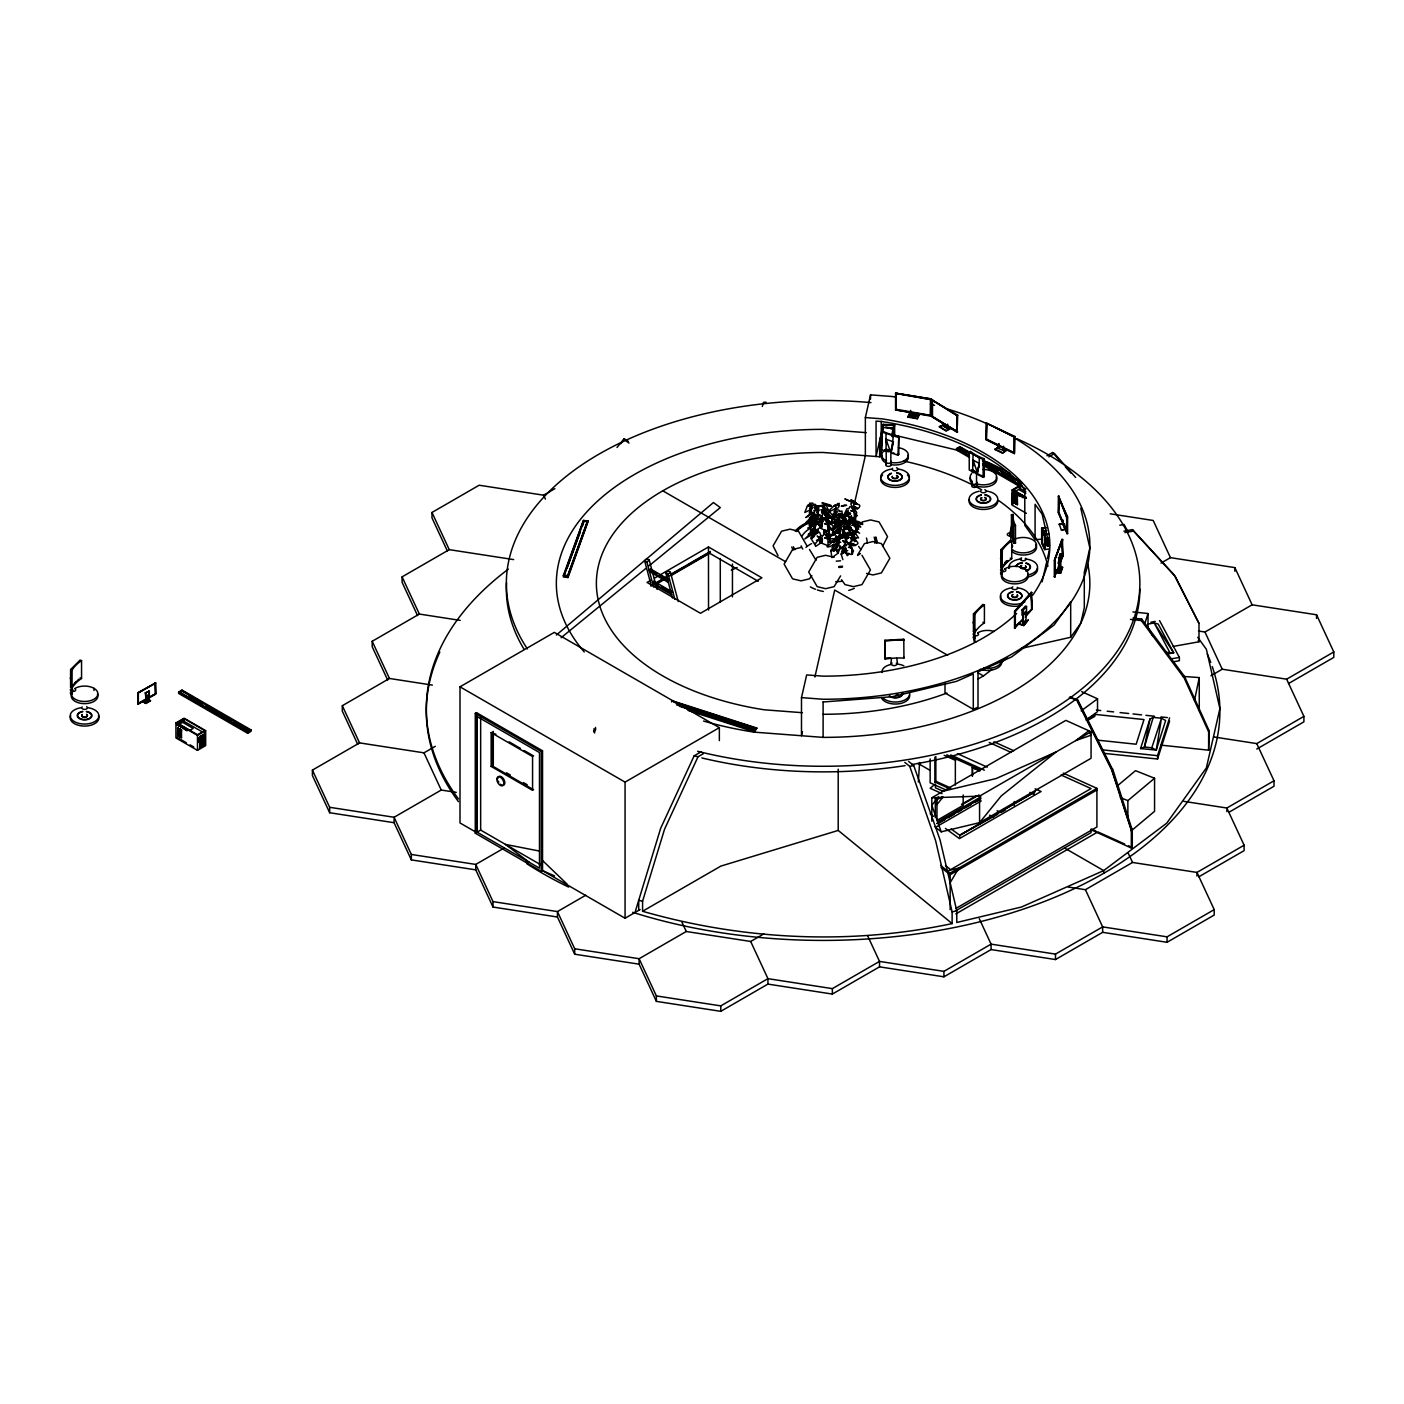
<?xml version="1.0" encoding="UTF-8"?>
<svg xmlns="http://www.w3.org/2000/svg" width="1404" height="1404" viewBox="0 0 1404 1404"><rect width="100%" height="100%" fill="white"/><g stroke="black" fill="none" stroke-linecap="round" stroke-linejoin="round"><path stroke-width="1.5" d="M840.645 547.104L840.645 548.332L842.102 546.858M852.246 523.13L849.402 520.919L849.227 523.604M918.339 781.993L919.602 762.512M1012.091 517.602L1011.88 534.696A4.317 3.387 71 0 1 1012.6 537.925L1009.581 535.977A2.668 1.544 0 0 1 1007.3 534.45A2.668 1.544 0 0 1 1009.634 532.923L1010.424 533.151M973.042 454.141L972.674 469.989C979.114 477.939 979.343 461.179 979.29 457.476M846.752 524.113L844.962 527.992L843.927 525.745L844.717 528.22L843.506 529.29M891.066 451.667A4.317 1.088 -15.1 0 0 891.364 451.316L893.4 435.819M842.891 559.599L841.207 554.334L844.015 552.685L841.031 553.913L842.382 551.719L844.875 551.596L841.645 551.21L843.383 549.824L846.296 548.788L845.664 552.667L851.263 554.545M845.524 522.586L847.156 525.394L850.192 526.851M847.542 533.731L849.876 531.344L848.244 528.957L849.806 531.168M814.109 515.443L813.372 519.041L815.531 515.18L813.864 512.267M811.266 529.834L809.862 535.187L813.179 533.801L813.583 531.081L813.372 533.66L814.671 532.449L815.531 529.782L814.338 525.991L815.075 527.535L816.917 522.499L813.495 522.779L811.863 524.569L814.092 524.289L807.827 528.22L813.162 525.587L810.687 527.851L810.424 532.871L808.248 534.415L810.389 533.643L804.825 538.943L812.003 534.433L813.793 532.256L812.249 531.361M1012.407 537.17L1013.179 514.513L1011.459 514.636L1011.459 532.485L1013.758 543.348L1015.478 543.225L1015.478 525.359A52.159 30.116 0 0 1 1013.179 514.513M845.892 539.891L845.822 538.206M836.696 517.181L835.591 515.865L833.871 516.935L835.661 517.409L832.888 518.287L832.098 519.304L834.397 518.515L831.975 519.691L830.097 524.605L834.731 521.533L835.24 519.234L835.011 521.305L836.819 519.603L837.977 517.076L836.802 517.251M1010.617 541.768L1012.091 523.534L1013.126 528.413L1011.845 536.714L1009.985 532.923L1012.091 523.534M1009.581 535.977L1009.985 532.923M844.243 533.397L844.05 534.748L844.681 533.344M817.567 539.803L816.531 540.329M823.042 512.144L824.797 512.039M839.048 541.979L839.399 539.715M813.829 505.773L812.776 503.141L809.511 503.229L811.407 504.633L808.318 504.72L807.388 505.826L809.95 505.668L807.23 506.335L804.79 512.425L810.073 510.021L811.021 507.669M850.245 513.846L845.699 513.373L848.192 510.336L846.84 514.864L847.753 516.005L848.753 512.267L848.262 516.145L854.474 518.48L854.071 511.196L850.771 510.74L853.965 510.775L852.965 508.037L849.929 506.528L848.823 508.652L847.033 508.652L843.962 514.794L849.332 514.478L841.47 516.953L839.311 516.216L846.068 514.39M845.77 542.032L846.331 539.224L844.839 536.89L841.733 537.89L839.873 537.065C841.031 536.433 839.223 542.979 835.099 539.417L836.363 538.434M852.14 508.02L851.895 506.37L855.457 509.108L853.421 506.388L856.668 508.897L857.633 508.774L854.931 506.774L857.791 508.511L859.143 507.634C862.618 502.035 851.07 505.861 854.387 503.053L852.228 502.65L850.754 503.913L855.036 512.004M841.47 514.759L843.26 516.286L843.295 518.55L841.014 518.199L843.26 518.918L841.698 524.763L837.837 522.253L839.171 519.217L837.486 522.095L837.328 520.2M852.035 517.497L851.315 520.691L851.824 521.972L852.281 519.041L853.421 524.254M1149.981 718.971L1144.436 747.051L1140.574 748.56L1149.981 718.971L1153.21 717.391L1161.494 718.216L1165.636 720.515L1156.247 750.105L1140.574 748.56M894.646 435.767L894.646 425.061L883.116 424.306L879.659 441.786L879.659 456.774L881.203 448.999M893.716 435.977L893.716 425.465L883.59 424.798L880.29 441.505L880.29 455.931L881.115 451.755M880.29 444.226L883.59 424.798M880.834 443.208L880.887 456.054M891.224 428.343L885.731 427.272M891.207 429.273L891.224 427.641M891.663 435.907L893.716 425.465M892.891 432.362L893.716 428.185L883.59 427.518M892.347 436.732L894.646 425.061M972.709 471.832L969.234 469.971L969.234 452.106L970.41 451.368A52.159 30.116 0 0 0 984.309 458.81L984.309 476.658L983.133 477.395L976.184 473.692A4.317 1.228 -4.7 0 0 977.447 472.727L979.29 463.425L973.042 460.073L973.656 465.549M1194.488 700.368L1199.262 677.57L1182.554 676.395M851.702 553.86L851.754 547.858L848.42 547.314L851.666 547.42L850.736 544.664L847.718 543.085L846.437 545.226M891.364 451.316L893.4 441.751L886.012 439.312L886.012 433.38M826.429 535.012L826.71 533.696M979.29 463.425L977.447 472.727M802.439 731.607L801.491 735.731L801.491 697.612L806.668 674.92L823.113 676.166A226.728 130.905 0 0 0 1016.601 613.495M852.702 511.144L865.355 455.686L865.355 417.567L870.533 394.857L892.137 396.507A266.742 154.001 0 0 1 896.454 397.192M814.882 676.991L834.713 590.066L947.665 655.282M1042.119 581.853L1046.454 562.811M1047.419 558.564L1049.367 550.105M1161.02 745.138L1208.633 750.175L1208.633 731.905L1184.169 677.974L1141.294 620.55L1141.645 619.006L1133.01 618.093M810.406 509.88L812.056 508.441L810.371 511.354L813.618 514.145L815.899 508.459L813.916 507.581L815.987 508.108L815.882 504.984L814.846 504.194L810.512 506.756L809.582 508.827L812.354 507.125L810.389 508.757L810.073 511.161L810.863 508.459M843.681 528.536L843.418 529.712L846.384 528.431L843.593 530.115L845.331 535.363L846.033 534.538M837.188 519.884L831.308 523.815L832.905 517.549L834.169 517.971L830.273 512.53L828.518 512.162L830.01 512.197L828.167 510.161L826.166 509.547M840.136 530.887L839.873 525.342C844.225 523.06 839.645 527.588 837.521 525.693M762.319 406.405L763.443 402.386L766.093 402.193M890.856 465.444L890.856 450.737L893.4 441.751M594.647 732.906L594.032 728.606M852.316 554.299L853 551.93L851.807 549.473M1153.21 717.391L1144.436 747.051L1151.789 747.77L1156.247 750.105L1161.494 718.216L1151.789 747.77M635.257 911.652L660.67 828.29L694.138 755.843L701.351 751.666M904.79 762.372L909.774 766.444L935.643 840.733L952.123 911.88L952.123 923.586C850.262 945.348 742.628 940.031 642.576 911.266L642.576 901.228L664.548 829.22L698.016 756.756L703.281 753.72M1144.734 623.867L1148.016 613.53L1132.94 611.933M1103.755 753.316L1157.563 759.02L1157.563 755.685L1169.585 717.83M1157.563 759.02L1169.585 721.147M1208.633 750.175L1209.125 730.712L1184.52 676.447L1141.645 619.006M811.442 518.936L806.054 522.481L810.477 517.778M1010.617 535.942L1013.126 528.413M844.857 536.047L846.91 536.451M849.947 531.502L849.016 534.099L845.699 536.802L848.841 535.837L846.507 537.065L845.805 539.592L848.262 537.451L846.068 539.926L848.911 544.454L852.175 539.171C850.104 537.521 861.091 542.225 857.019 544.436L855.58 545.261L852.737 543.453L855.405 545.524L854.404 545.612L851.21 543.032L853.141 545.805L849.771 543.067M827.149 534.029L827.746 537.662C833.607 545.805 827.307 531.098 829.711 534.187L829.08 531.8M837.767 525.763L838.434 523.534L838.557 525.342L841.61 521.393L840.206 520.024L836.854 521.253L838.978 521.498L834.994 523.762L837.609 522.727L833.8 526.272L833.098 529.097L834.801 528.764M563.337 575.535L583.467 520.393L588.171 520.954L568.041 577.535L563.337 576.956L563.337 575.535L568.041 576.114L588.171 520.954M564.092 574.92L583.467 520.393M564.162 575.675L584.011 520.849L587.363 521.27L587.363 522.235M567.093 568.164L580.326 531.905M582.537 525.868L584.011 520.849M567.514 575.64L564.162 575.236L564.162 576.219L567.514 576.623L587.363 521.27M567.514 576.079L587.363 521.691L584.011 521.288M823.955 530.098L823.604 532.713L825.587 530.256L823.885 533.011L826.956 537.118L829.325 531.449L827.412 530.15M1062.916 539.434L1054.386 560.231L1054.386 576.974L1062.916 556.177L1062.038 539.312L1054.474 560.354L1061.933 539.978L1061.933 543.962M1062.126 539.996L1054.685 560.371L1054.685 576.342M1061.126 553.913L1059.599 563.408L1058.318 563.25L1059.844 553.773L1061.126 553.913L1061.126 559.231M1058.318 563.25L1059.844 559.073M1060.652 568.462C1057.896 578.869 1057.861 561.986 1060.143 559.336L1060.652 568.462L1060.652 559.406M1058.949 564.092L1061.196 557.985M1054.386 576.974L1057.159 569.375M1059.142 564.11L1061.336 557.967M1054.474 576.307L1057.3 570.27M1059.546 564.162L1062.53 556.019L1062.53 540.049M1056.756 572.85L1060.529 573.306L1062.547 567.269L1058.774 566.812M1060.529 573.306L1062.547 567.269M824.727 504.264C816.935 500.789 827.325 504.299 830.589 505.089C833.239 508.125 828.711 504.668 827.57 505.159M850.613 519.059L851.386 517.304M848.578 535.854L851.122 533.309L854.562 541.628M855.247 534.415L855.826 528.922M1208.633 731.905L1209.125 730.712M836.17 527.079L832.941 530.747C834.573 535.556 838.363 524.692 839.978 526.026M848.648 534.959L847.788 532.362L850.069 534.977L852.281 534.362L854.158 537.872L851.403 532.993L851.754 536.31L850.227 533.976L849.806 528.887L851.982 529.22M846.103 521.744L846.366 520.445L845.541 521.059M837.416 525.517L841.382 523.113L843.453 523.622L842.347 522.604M848.034 529.22L850.104 531.063L851.368 529.01M837.504 533.151L839.715 533.046L838.89 536.205L836.521 538.294L835.924 535.696L836.135 538.574L829.36 542.33L830.343 536.205L834.099 534.784L830.378 535.714L831.273 534.45L835.801 533.415L832.396 532.783L837.17 531.695L837.626 533.274M841.979 523.043L841.487 522.411M843.12 532.836L839.346 538.118L838.574 536.837M811.881 518.638L811.003 520.112C815.215 519.076 814.267 513.46 813.179 519.182L810.459 520.182C807.633 519.427 815.233 513.127 811.354 514.777L812.74 513.478L813.758 514.496L813.425 513.232M840.592 575.886L834.116 586.644L825.64 588.68L817.181 586.644L808.704 571.99L817.181 557.318L825.64 555.282L834.116 557.318M857.984 554.352L864.46 543.594L872.937 541.558L881.396 543.594L889.873 558.248L881.396 572.92L872.937 574.956L866.584 573.429M882.589 546.419L887.539 536.644L879.079 521.972L870.603 519.954L862.126 521.972M822.551 535.837L824.569 533.731M895.559 393.173L931.221 398.929L930.957 416.163L895.559 409.915L895.559 393.173L931.221 398.929M895.559 409.915L931.221 415.672M896.085 393.524L930.554 399.631L930.501 415.707L930.676 399.403L896.191 393.313L896.015 409.599L895.822 392.664M907.897 417.111L909.599 413.425L907.897 417.111L917.286 418.778L918.988 415.093L915.232 414.426M914.724 416.11L910.512 415.356L916.987 415.707L910.512 414.864L916.987 415.707M917.286 418.778L918.988 415.093M844.752 534.117L844.997 538.873M822.498 521.27L823.744 519.322L826.78 521.288L827.693 524.166L824.394 523.639L827.763 524.605L827.833 531.941L821.551 528.659L822.235 524.868L821.024 528.448L820.147 527.167L821.761 522.85L818.936 525.535L819.023 522.85L820.638 520.989L822.428 521.358M950.157 882.73L958.774 868.111L947.349 870.831M837.433 520.515L839.259 517.62L836.608 519.813M836.872 524.271L837.381 523.481L836.802 524.429M817.356 533.081C819.743 530.94 812.881 531.589 817.725 531.238L815.162 530.905L818.356 530.361L816.988 529.852L812.021 530.747M810.792 513.337L809.388 513.074L810.564 511.758M835.362 527.307L833.098 530.115L834.976 527.272M848.964 553.334L847.683 555.37L846.068 553.246L847.454 555.651M848.051 536.346L846.015 539.101M833.888 535.029L838.065 529.466L840.364 529.203M833.888 550.912L836.064 548.244M832.572 534.275L839.013 530.659L838.276 531.519L837.644 530.01L833.116 534.327M844.348 519.901L848.648 521.761L845.77 520.498L849.192 522.657L849.753 524.517M835.187 533.853L837.012 530.87L834.327 533.748C839.838 532.116 838.17 528.22 840.259 532.625M835.187 549.736L836.293 548.069M844.383 532.046L848.086 533.906M833.713 551.351L834.555 550.14M852.052 500.789C846.559 496.332 862.67 507.177 854.527 502.193M886.31 463.934L886.012 439.312L890.294 451.246A2.668 1.544 0 0 1 886.784 451.386A2.668 1.544 0 0 1 886.099 449.385L886.486 449.262M73.008 689.908L71.692 691.768A13.338 7.704 0 0 0 85.732 701.438A13.338 7.704 0 0 0 96.648 690.505A13.338 7.704 0 0 0 75.132 688.329M72.008 693.506L71.692 693.945A13.338 7.704 0 0 0 84.573 703.65A13.338 7.704 0 0 0 97.455 693.945M853.983 511.863C852.263 509.582 858.265 510.143 856.387 514.584L854.545 513.653L856.37 514.952L855.124 520.902L852 517.269M811.863 575.57L809.511 578.834L801.052 580.852L792.576 578.834L784.116 564.162L792.576 549.49L801.052 547.472M1001.859 574.534A2.668 1.544 0 0 1 1001.859 571.867L1003.193 570.147M974.85 635.679L974.534 636.117A13.338 7.704 0 0 0 975.868 641.961M974.85 637.855L974.534 638.293A13.338 7.704 0 0 0 974.534 642.277M1021.603 648.35L1070.69 637.276L1080.764 623.236L1084.292 607.739L1084.292 572.358L1089.855 547.981L1080.764 508.125M838.96 505.58L839.259 503.404L837.346 503.685L838.118 505.282L835.643 504.738L834.345 505.51L836.451 505.879L833.958 505.896L828.922 510.67C832.028 512.372 839.276 504.44 834.66 509.529L838.381 507.634L839.101 505.738M837.363 525.798L836.24 526.447M840.154 545.787L840.399 548.525L836.17 550.666L836.556 545.121L838.925 544.559L836.556 544.682L839.03 543.559M617.023 447.455L623.727 439.171L628.29 441.277M620.761 443.664L624.798 438.697M943.032 797.051L936.959 804.527L935.31 800.964L931.817 805.282L941.224 831.835L979.571 822.656L1091.066 758.283L1091.066 731.765L1065.882 720.375L931.817 797.788L931.817 821.235M836.766 546.893L837.504 545.998M837.012 541.856L837.504 539.698L835.661 539.943C837.907 543.085 833.923 539.575 832.642 541.681L834.608 542.102L832.239 542.067L827.026 546.7C830.08 548.385 837.381 540.716 832.59 545.7L836.275 543.91L837.153 542.032M1022.323 620.375L1014.53 628.079L1014.53 611.337L1031.308 592.277L1032.098 609.266L1025.113 617.198M1031.256 592.979L1014.759 611.477L1014.759 627.448L1023.463 618.322M1015.338 628.308L1015.338 611.565L1032.098 592.523M1022.024 609.915L1025.376 606.107L1026.535 606.458L1026.535 611.758L1023.183 615.566L1022.024 615.233L1022.024 609.915L1023.183 610.266L1026.535 606.458M1023.025 615.268L1023.025 624.341L1023.025 615.268L1025.552 611.723M1014.53 628.079L1018.725 623.323M1025.71 615.373L1028.5 612.197M1026.184 615.233L1031.624 609.038L1031.08 592.927M1025.552 620.305L1022.551 623.709L1026.026 620.919L1026.026 611.863M1024.025 623.201L1026.026 620.919M1023.727 625.57L1028.167 620.024L1023.727 625.57L1018.567 624.06M810.582 511.582L809.353 512.986L810.863 510.319M844.12 542.593L845.594 541.014M845.471 517.023L843.664 520.866L846.191 518.69L845.559 519.849M692.804 711.091L754.299 730.922L755.966 728.22L673.99 701.772M754.299 730.378L755.966 728.658L673.99 702.211M754.299 730.922L756.896 728.062L671.674 700.561L671.674 701.982M688.048 710.442L754.562 731.905L756.896 728.062M811.828 521.937C816.654 514.566 811.196 529.466 809.301 524.359L811.986 522.112M885.626 451.105L881.519 449.754L882.379 431.028A52.159 30.116 0 0 0 898.806 436.451L898.806 454.317L897.946 455.194L891.786 453.159M881.519 449.754L882.379 431.028M897.946 455.194L898.806 436.451M70.586 669.55L80.063 660.091L81.555 660.582L81.555 678.448A52.159 30.116 0 0 0 72.095 687.925L70.586 687.416L70.586 669.55L72.095 670.059A52.159 30.116 0 0 1 81.555 660.582M71.779 686.24L78.87 679.132M1000.771 549.789L1010.248 540.329L1011.74 540.821L1011.74 558.687A52.159 30.116 0 0 0 1002.28 568.146L1000.771 567.655L1000.771 549.789L1002.28 550.298A52.159 30.116 0 0 1 1011.74 540.821M1000.771 567.655L1007.879 560.547M973.428 613.899L982.905 604.44L984.415 604.931L984.415 622.797A52.159 30.116 0 0 0 974.938 632.256L973.428 631.765L973.428 613.899L974.938 614.408A52.159 30.116 0 0 1 984.415 604.931M973.428 631.765L975.798 629.396M834.731 527.746L833.186 529.097L838.258 525.587M837.468 532.748L840.645 530.73M812.46 513.39L805.808 517.549L812.214 512.162M835.696 538.627L834.362 538.452M847.858 525.447L848.823 526.588M826.903 523.253L830.168 528.378L828.465 524.798L830.466 528.343L834.467 528.325L824.885 515.11M651.298 585.766L644.576 560.687L646.84 558.669L649.21 560.02L657.054 589.294M653.65 587.135L646.928 562.039L649.21 560.02M650.596 568.971L649.139 570.27L667.988 581.168L669.445 579.87L650.596 568.971L650.912 570.217M672.744 592.172L653.878 581.274L652.421 582.572L671.287 593.453M672.516 598.016L665.794 572.937L668.076 570.919L670.428 572.27L678.272 601.544M674.868 599.385L668.146 574.289L670.428 572.27M839.82 524.903L842.523 524.464L839.627 524.78M556.353 635.012L713.425 502.544L720.287 507.599L649.21 565.707M839.136 525.201C843.12 521.884 836.029 523.253 842.593 521.516L844.366 521.972M934.871 784.309L930.15 788.276L942.049 793.646M1117.163 786.047L1135.503 770.673L1154.562 778.255L1154.562 811.319L1131.203 830.87M1127.868 817.128L1127.868 800.613L1154.562 778.255M816.619 518.532L814.566 520.287L811.301 518.918M561.109 637.732L645.822 568.462M847.595 521.498L849.911 519.094L848.472 516.725L850.14 518.813L851.386 515.566M846.507 545.191L844.681 545.138L843.12 547.191L843.049 549.859L845.805 546.858L844.26 551.333L845.138 552.509L845.383 549.666L846.472 550.877M812.214 523.727L816.444 521.586M852.842 520.305L852.842 521.761M594.225 732.555L594.506 729.922M886.521 460.723L886.099 461.038A2.668 1.544 0 0 0 887.082 463.144A2.668 1.544 0 0 0 890.715 462.583L890.978 462.197A2.668 1.544 0 0 0 890.715 461.038M886.521 463.776L886.099 464.092A2.668 1.544 0 0 0 887.082 466.198A2.668 1.544 0 0 0 890.715 465.619L890.978 465.25A2.668 1.544 0 0 0 890.715 464.092M826.324 521.726L826.061 519.199L829.869 521.797C830.133 526.482 823.095 509.722 828.114 520.27L825.675 516.268M1004.808 568.936L1005.317 568.55A13.338 7.704 0 0 1 1026.833 570.744A13.338 7.704 0 0 1 1015.917 581.677A13.338 7.704 0 0 1 1001.859 572.007M978.149 678.887A226.728 130.905 0 0 0 983.432 675.938L992.014 669.48M1000.596 663.021L1007.458 657.862M1069.286 697.437L1078.395 700.596L1070.146 696.858M949.771 788.75L934.871 782.01L935.854 781.291L935.854 756.545M972.217 776.114L972.217 767.602L978.36 769.901M1081.185 710.863L1097.524 698.806L1081.677 691.645M1086.099 720.094L1097.524 711.67L1097.524 698.806M1035.222 791.698L959.774 835.257L959.774 836.889M827.869 526.746L829.395 527.553L829.413 531.081L827.412 529.852M835.731 525.342L837.03 523.411L834.976 524.692L835.608 522.306L840.329 521.042L841.54 521.446L838.504 522.235L840.856 522.376M837.293 536.749L840.329 535.644L841.54 536.065L838.504 536.837L841.365 537.381L839.171 533.029C843.593 527.816 836.907 532.73 840.329 532.66M986.152 423.06L1014.952 436.486L1014.372 453.632L986.152 439.803L986.152 423.06L1014.372 436.89M986.152 439.803L986.907 423.359L1014.127 437.013L1014.39 452.79L986.907 439.329M1002.491 448.332L1006.229 450.649L1002.491 453.194L994.997 449.526L998.735 446.49M994.997 449.526L998.735 446.981M1014.004 437.1L1014.952 436.486M1003.983 450.754L998.595 448.508L998.928 443.506M1002.491 453.194L1006.229 450.157M812.372 532.467L813.741 531.976L812.319 532.73M839.873 538.223L842.874 538.171L840.487 536.837L842.154 536.03L843.804 536.556M983.133 477.395L983.133 459.547L984.309 458.81M824.885 530.572L826.324 532.678M839.838 514.039L840.592 513.39L833.853 515.865M447.437 551.175L431.993 517.9L431.993 512.46L479.15 485.222L543.559 495.191L554.878 488.662M137.855 692.734L155.721 682.906L155.721 694.067L138.276 704.141L138.347 693.032M155.353 683.221L138.066 692.874L138.171 703.562M155.721 682.906L138.276 692.979L138.276 704.141M145.226 692.927L149.333 691.277L149.333 694.804L145.84 696.823L145.226 692.927L149.333 691.277M145.595 696.472L148.719 694.664M137.855 703.895L155.3 693.822L155.3 682.66M155.353 693.857L138.066 703.509M147.753 698.946L150.474 700.859L145.84 703.527L143.12 701.947L146.209 699.841M143.12 701.947L146.209 700.175M148.964 694.804L148.964 700.859L145.84 702.649L145.84 693.278M143.12 701.631L145.84 703.193L150.474 700.526M178.641 692.014L182.029 690.066L251.07 729.922L251.07 731.326L247.666 733.292L178.641 693.436L178.641 692.014L247.666 731.87L251.07 729.922M179.607 692.997L182.029 690.628L250.087 730.905M179.607 692.453L182.029 691.049L250.087 730.361M417.532 615.584L402.088 582.309L402.088 576.868L449.245 549.648L513.671 559.599M175.921 722.955L184.117 718.216L205.668 730.659L205.668 745.629L197.473 750.368L175.921 737.925L175.921 722.955L197.473 735.38L205.668 730.659M204.721 730.571L184.117 718.672L176.922 722.832L197.508 734.731L204.721 730.571L204.721 744.997M176.5 723.955L179.887 721.989M176.781 724.113L183.292 720.041M176.922 725.552L184.117 721.393L202.843 732.204M178.466 725.236L179.554 724.622L187.996 729.483L186.907 730.764L178.466 725.236L186.907 730.115L187.996 729.483M178.466 725.903L179.554 724.622M177.624 728.062L181.59 730.115L181.397 737.644L177.624 735.468L177.624 728.062L181.59 730.115M177.817 728.167L177.992 735.678M178.571 728.606L179.133 736.117L178.94 728.606M178.747 728.711L179.326 736.222M179.694 729.255L179.694 736.661M180.256 729.571L180.256 736.977M180.449 729.694L180.449 737.1M180.835 729.904L180.835 737.311M181.011 730.01L181.397 737.644M177.624 735.468L177.817 727.939M178.185 735.784L178.378 728.272M179.326 736.433L179.501 728.922M189.961 730.308L193.208 728.43L182.608 722.323M179.887 736.767L180.081 729.255M199.894 747.454L199.754 736.696L203.668 734.432L203.808 745.191L199.754 747.367L203.808 745.033M197.683 737.556C199.491 737.1 199.491 743.453 197.683 742.225M203.808 734.52L199.754 736.696M199.894 739.118L203.808 736.872M199.894 739.943L203.808 737.679M387.644 680.01L372.2 646.735L372.2 641.277L419.357 614.057L460.143 620.375M199.894 741.575L203.808 739.311M199.894 742.4L203.808 740.136M199.894 744.84L203.808 742.576M199.894 745.664L203.808 743.4M199.315 748.121L202.913 746.033M179.607 692.014L247.666 731.308L250.087 729.922M357.757 744.418L342.313 711.144L342.313 705.703L389.452 678.465L432.397 685.117M1068.216 887.03L1085.397 889.697L1132.537 862.46L1196.963 872.428L1214.214 909.616L1214.214 915.057L1167.057 942.295L1102.649 932.326L1055.492 959.546L991.084 949.578L943.927 976.815L879.518 966.847L832.361 994.067L767.935 984.099L720.778 1011.336L656.37 1001.368L639.118 964.179L574.692 954.211L557.441 917.023L493.015 907.054L475.763 869.866L411.337 859.897L394.085 822.709L329.677 812.74L312.408 775.552L312.408 770.112L359.564 742.891L423.973 752.842L435.293 746.314M554.562 875.92L542.541 870.603L541.295 871.305L475.272 833.204L475.272 713.407L476.518 712.688L476.518 832.484L460.003 822.955L460.003 686.819L554.317 632.379L719.357 727.658L719.357 740.628M650.754 580.291L647.033 582.432L700.456 613.285L761.898 577.816L708.476 546.963L654.475 578.132M650.684 585.924L667.514 576.219M671.217 574.078L710.406 551.456M656.458 583.011L664.022 578.641M671.586 574.289L684.819 566.637M688.609 564.461L709.406 552.456M656.458 583.45L664.022 579.08M669.69 575.816L709.406 552.895M656.282 584.117L667.479 577.641M671.217 575.5L710.406 552.878M969.532 457.546L956.475 450L956.475 448.578L959.88 446.63L980.396 458.476M966.9 455.019L957.458 448.578L959.88 447.192L969.322 452.65M491.154 732.625L532.572 756.545L532.572 790.347L491.154 766.426L491.154 732.625L495.928 734.222M456.265 792.365L441.242 790.048L394.085 817.268L329.677 807.3L312.408 770.112M491.154 766.426L493.295 765.18L493.295 731.396M1046.91 455.791L1052.596 452.509L1054.474 453.597L1075.639 477.448M1048.788 456.879L1054.474 453.597M475.272 713.407L541.295 751.526L542.541 750.807L542.541 870.603L625.061 918.234L640.136 909.529M1026.394 513.32L1012.038 505.036L1012.038 490.049L1020.234 485.31M1019.392 487.153C1005.299 487.135 1015.267 523.903 1013.021 489.943L1020.234 485.784L1025.85 489.031M1014.829 491.628L1020.234 488.504L1025.85 491.751M1014.583 492.348C1014.443 491.242 1019.901 497.367 1023.621 496.876M1014.109 495.384L1014.109 502.79M1014.302 495.489L1014.864 503.001M1014.688 495.7L1014.688 503.106M1015.057 495.928L1015.443 503.334M1015.25 496.033L1016.198 503.773L1015.812 496.367M1015.619 496.244L1016.005 503.65M1016.198 496.577L1016.566 503.983M1016.373 496.683L1016.373 504.089M1016.759 496.911L1016.952 504.422M1016.952 497.016L1017.321 504.422M1017.321 497.227L1017.514 504.738L1013.741 502.562L1013.934 495.05C1023.92 503.176 1008.949 486.381 1013.741 502.562M1023.025 497.876C1026.464 496.454 1016.145 496.841 1014.583 492.997M1017.321 504.633L1013.934 502.457M475.272 833.204L476.518 832.484M477.079 832.151L539.487 868.181L539.487 752.562L477.079 716.531L477.079 832.151L480.659 830.08L539.276 863.934M504.054 848.086L475.763 864.425L411.337 854.457L394.085 817.268L394.085 822.709M460.003 686.819L625.061 782.116L719.357 727.658M585.731 895.243L557.441 911.582L493.015 901.614L475.763 864.425L475.763 869.866M1161.02 563.092L1170.445 557.651L1234.871 567.62L1252.122 604.808L1316.548 614.776L1333.8 651.965L1333.8 657.405L1288.539 683.537M642.576 911.266L720.831 866.11L838.206 830.431L952.123 923.586M763.881 933.853L750.684 941.47L686.258 931.501L639.118 958.721L574.692 948.771L557.441 911.582L557.441 917.023M1198.525 631.028L1204.965 632.028L1252.122 604.808M935.31 817.426L935.31 798.806L938.609 796.893M935.31 798.806L936.959 799.753L942.417 796.594M961.529 804.352L976.552 795.682M978.992 794.927L962.109 804.685L963.179 805.299L963.179 794.962M963.179 805.299L936.959 820.445L936.959 799.753M931.817 797.788L979.571 796.138L1091.066 731.765M937.486 821.954L980.905 796.875M937.047 823.27L980.641 798.104M937.065 823.639L980.747 798.42M938.943 823.095L944.629 819.813M948.42 817.637L954.106 814.355M957.897 812.161L961.687 809.968M965.478 807.791L971.164 804.492M974.955 802.316L980.641 799.034M935.678 827.237L981.256 800.912M1210.915 675.763L1222.235 669.217L1286.643 679.185L1333.8 651.965M951.07 828.957L959.774 835.257L1033.8 792.523L1033.993 794.243M950.157 909.669L950.157 873.077L1096.91 788.346L1096.91 827.009L955.808 908.493M639.118 964.179L639.118 958.721L656.37 995.91L720.778 1005.878L767.935 978.658L832.361 988.627L879.518 961.407L943.927 971.357L991.084 944.137L1055.492 954.106L1102.649 926.886L1167.057 936.837L1214.214 909.616M1096.91 789.996L950.157 874.727L941.013 867.409M956.335 910.441L1091.066 832.66L1091.066 829.027M955.826 913.916L1097.875 831.905L1124.639 844.015M1213.811 736.96L1256.755 743.593L1303.912 716.373L1286.643 679.185M1256.755 749.052L1303.912 721.814L1303.912 716.373M1131.326 848.016L1132.273 847.472L1132.273 829.395L1131.326 829.571L1131.326 848.016L1090.978 829.764M1256.755 743.593L1274.007 780.782L1226.85 808.02L1183.905 801.368M1228.746 812.372L1274.007 786.24L1274.007 780.782M1226.85 811.652L1226.85 808.02L1244.119 845.208L1196.963 872.428L1196.963 876.061M1198.841 876.78L1244.119 850.648L1244.119 845.208M1087.96 718.585L1094.944 714.724L1094.769 716.409L1087.802 720.27M959.774 835.257L997.84 814.215M1001.631 812.109L1005.439 810.003M816.286 533.941L815.355 534.731L812.038 533.362M837.749 532.344L839.557 531.151L836.907 532.923L837.872 530.343L841.522 528.694L839.188 529.589L840.294 527.43L843.909 526.184L844.559 528.834L843.839 531.484L842.505 529.922L843.699 531.87L840.838 537.855L839.961 537.012L837.205 538.223L835.731 540.575L840.136 539.066L836.205 542.4L836.503 543.822L839.627 541.014L836.959 544.173L842.067 549.034L845.717 542.488L842.576 540.575L845.84 542.067M840.557 531.519L838.96 532.327L840.224 531.396M931.835 399.877L957.721 415.163L957.072 432.257L931.835 416.619L931.835 399.877L957.177 415.461L957.072 432.257M932.607 400.245L956.879 415.619L957.177 431.432L931.835 416.619M956.738 415.707L957.721 415.163M946.963 426.219L950.315 428.782L946.085 431.063L939.381 426.904L943.628 424.622M939.381 426.904L942.207 425.394M943.155 425.64L948.051 428.729L943.155 426.132M939.381 426.412L946.085 430.572L950.315 428.29M818.269 521.639C814.566 521.358 821.287 523.534 816.215 522.692L814.689 524.64L817.567 523.903L814.794 525.078L815.619 530.554L820.322 527.395L819.374 524.798L820.568 527.149L822.007 525.342L821.849 522.534L819.339 521.235M852.561 522.972L858.458 527.693L858.002 528.553L854.106 525.64M845.734 529.589L847.332 528.799M817.04 533.151L819.427 532.063L820.831 535.099L819.743 537.925L817.181 536.012L819.515 538.346L814.759 544.559L811.354 538.961L814.46 536.065L811.038 538.539L811.091 537.065L815.355 534.152L811.108 535.135L815.601 532.081L817.093 533.239M731.308 570.164L737.135 567.532M815.197 523.025L817.233 522.025L815.601 522.042M944.997 682.555L944.997 692.962L973.288 709.301L978.009 707.212L978.009 671.814L1011.722 656.879L1054.123 624.991L1070.69 601.877L1070.69 637.276M813.197 515.128L811.512 515.865L812.53 516.76L809.336 517.83L811.407 517.427M814.969 506.335L824.885 505.054L815.04 507.16M813.583 523.674L812.161 523.938M840.557 527.448L837.117 530.028L839.925 528.975L839.013 532.66L840.434 532.028M835.204 515.18L837.328 514.636L830.448 517.497L840.733 513.706L839.767 513.882M841.663 517.83L842.979 517.444M855.58 528.167L858.072 529.132M814.882 506.862L818.304 506.037L814.829 506.791M850.069 514.092L847.121 512.723L849.859 513.443M909.774 766.444L913.706 765.513L939.996 839.68L956.773 910.775L956.773 922.481L1021.498 907.002L1103.684 870.603L1166.742 823.148L1206.369 767.9L1219.9 708.599L1206.369 649.315L1197.752 637.293M943.225 791.189L996.05 778.571L1056.089 751.965L1001.175 795.998L979.571 822.656L979.571 796.138M952.123 911.88L956.773 910.775M848.788 526.64L850.069 526.342M815.162 516.479L816.97 516.145C819.304 517.444 812.267 516.479 817.409 517.321M846.437 550.912L847.7 550.649M844.085 505.229L846.612 505.317L841.487 506.335L844.12 505.405M1148.209 624.06L1154.211 622.937L1158.212 624.078L1173.709 652.807L1168.04 653.878M1165.864 652.386L1173.709 652.807L1154.211 622.937L1169.409 651.719M1119.795 525.236L1124.077 524.464L1127.921 531.607M1123.937 531.168L1132.484 529.624L1174.218 575.008L1198.998 623.411L1198.998 641.786L1173.165 646.437M1124.955 532.59L1133.519 531.063L1175.236 576.447L1198.998 623.411M1150.911 622.2L1155.229 621.41M1170.76 658.95L1179.378 657.405L1179.378 660.722L1172.919 661.881M839.61 511.407L841.961 511.091L842.295 514.373L840.557 516.725L838.908 514.127L840.241 517.041L834.45 521.481L833.134 515.163L836.591 513.373L832.976 514.671L833.449 513.302L837.89 511.846L833.994 511.495L836.187 509.95L838.679 509.95L839.697 511.46M827.219 513.882L827.798 513.39M843.979 526.974L847.349 527.079L844.734 527.5M1048.876 548.964L1044.664 549.613L1041.663 543.137L1041.663 528.167L1045.857 527.518M1042.347 530.115L1041.961 543.243L1042.365 528.395L1046.682 527.728M1042.365 531.116L1046.682 530.449M1048.876 533.994L1044.664 534.643L1044.664 549.613M1044.453 535.521L1044.839 548.543L1041.961 543.243M1047.244 545.77L1049.508 545.261L1046.998 545.805L1046.928 538.258L1048.209 538.048M815.443 510.231L818.883 509.845L813.723 510.582M843.155 515.865L844.857 515.637M814.566 515.584L817.777 515.759L814.689 516.444M1058.423 496.191L1067.602 516.9L1067.602 533.643L1058.423 512.934L1058.423 496.191L1066.619 517.146L1067.198 533.029L1067.198 517.058L1058.528 496.858M1066.724 533.766L1066.724 517.023L1058.721 496.823L1058.528 512.811L1059.3 496.068M1066.619 517.146L1067.602 516.9M1062.916 523.99L1059.16 524.499L1062.916 523.516M1063.091 524.429L1064.583 528.167M1065.092 528.588L1064.583 523.867M1067.005 528.781L1061.371 530.028L1067.005 529.273M849.332 523.481L847.209 523.674L849.438 524.236M812.302 516.374L810.757 518.304M837.03 520.691L835.696 520.182M881.238 421.288L881.238 433.783L876.061 456.493L876.061 421.095L881.782 421.533A226.728 130.905 0 0 1 1019.462 482.52L1024.78 489.926L1024.78 525.324L1035.081 539.698L1041.505 539.189M823.113 701.982L892.137 696.735L956.475 681.361L973.288 673.902L973.288 709.301M844.997 523.341L845.963 523.411M1011.459 514.636L1013.758 525.482L1015.478 525.359M884.924 640.242L903.79 639.241L903.948 640.242A52.159 30.116 0 0 0 885.082 641.242L884.924 640.242L885.082 659.09A52.159 30.116 0 0 1 903.948 658.107L903.79 639.241M884.924 658.09L890.592 657.792M848.367 524.956L842.804 523.095L850.315 524.324L847.647 523.71L848.297 528.378L849.402 525.166L849.911 529.624L851.122 530.624L850.613 526.939L851.631 530.694L857.932 532.274L854.861 525.377L851.807 525.271L854.615 524.973C854.667 522.516 846.91 519.445 851.14 523.078M821.884 515.496L822.814 518.304L821.41 520.182L820.076 517.883L821.164 520.445L816.461 523.815L815.391 518.374L818.199 517.076L815.268 517.936L815.654 516.812L819.252 515.865L816.093 515.303L817.883 514.145L820.656 515.601M822.621 535.802L820.796 535.749L819.269 537.82L819.234 540.505L821.937 537.469L820.445 541.962L821.34 543.12L822.446 539.399L821.866 543.278L828.097 545.717L827.869 538.434L824.534 537.907L827.763 537.995L825.745 534.345M826.57 510.6L826.131 512.127M885.713 427.378L891.207 427.746M825.534 513.882L821.814 513.144M821.603 512.32L822.568 512.337M865.355 417.567L881.782 418.813A226.728 130.905 0 0 1 1032.589 595.349M866.215 432.643L823.113 429.361A266.742 154.001 0 0 0 584.275 651.965M881.782 456.932L823.113 452.474A226.728 130.905 0 0 0 598.315 566.286A226.728 130.905 0 0 0 764.425 709.81L802.439 712.706M801.491 697.612L823.113 699.262A266.742 154.001 0 0 0 1068.479 605.668A266.742 154.001 0 0 0 1015.601 438.645M1087.802 564.32A266.742 154.001 0 0 1 823.113 737.381L754.071 732.133A266.742 154.001 0 0 1 703.544 721.042M844.102 541.716L844.541 541.523M848.314 519.796L850.842 520.515L850.982 522.411M1130.501 619.392L1141.294 620.55M1096.401 710.073L1100.718 710.529M1107.177 711.214L1113.618 711.898M1120.076 712.583L1128.693 713.495M1132.993 713.952L1141.61 714.864M1145.91 715.32L1154.527 716.233M1160.985 716.917L1167.426 717.602M1094.874 714.373L1143.997 719.568L1136.169 744.225L1097.717 740.154M1101.613 749.771L1157.563 755.685M1062.53 556.019L1062.038 539.312M1062.038 556.054L1062.916 556.177M1058.318 557.95L1059.599 558.108M1058.774 563.074L1059.283 572.2M1058.774 567.286L1062.547 567.76M1056.756 572.358L1060.529 572.814M856.528 522.885L854.264 519.936M838.855 516.145L840.206 516.426M1110.248 513.811L1153.193 520.463L1170.445 557.651M846.489 514.443L847.244 515.11L843.681 516.339L843.418 517.532L846.384 516.216L843.611 517.936L844.717 521.726M826.096 512.53L824.78 512.372L826.938 513.022M810.986 532.888L814.829 527.869L813.864 526.869M826.254 512.723L826.587 513.127M896.191 409.266L930.676 415.373M907.897 416.619L917.286 418.287M812.319 529.817L812.109 528.869M826.096 522.955L827.167 524.903M848.56 524.218L847.454 524.043L849.051 524.517M538.89 850.947L505.475 844.418L529.097 862.179L525.429 861.459M539.487 864.215L541.295 864.864L542.541 860.547L567.04 884.064M850.578 513.302L849.157 513.004L850.245 513.513M851.07 539.452L852.368 539.733C851.105 543.629 852.158 538.662 854.352 540.347L850.736 537.75M855.949 515.426L857.072 515.654L855.317 515.338M821.515 511.618L823.077 511.969M890.856 450.737L886.31 449.227L890.294 451.246M890.856 462.39L891.628 462.565A13.338 7.704 0 0 0 907.932 457.09A13.338 7.704 0 0 0 898.437 447.683M890.856 464.566L891.628 464.759A13.338 7.704 0 0 0 907.897 455.282M855.878 515.321L856.879 515.549L855.738 514.794M894.225 435.117L956.475 450A266.742 154.001 0 0 1 964.969 452.948M975.166 638.802L974.534 638.644A2.668 1.544 0 0 1 973.551 636.538M694.138 755.843L698.016 756.756M72.324 694.453L71.674 694.296A2.668 1.544 0 0 1 70.709 692.19M642.576 901.228L638.715 900.297L638.715 910.354M833.063 517.585C830.097 517.743 826.587 510.126 829.817 516.075L827.64 512.934M838.995 542.699L837.749 542.33L840.803 542.277M1032.098 609.266L1031.308 592.277M1025.376 611.424L1026.535 611.758M1018.567 623.569L1023.727 625.096M973.042 460.073L977.307 472.411L972.41 470.112A2.668 1.544 0 0 0 972.323 472.148A2.668 1.544 0 0 0 975.798 472.464M821.831 521.656L820.568 521.358M820.743 520.866L823.306 521.691M828.272 505.633L830.641 506.37L824.815 504.036M849.016 519.304L850.806 520.129L850.368 517.602M678.079 704.071L755.966 729.202L755.966 728.22M676.412 704.808L754.299 729.94M679.729 706.335L754.562 730.484L754.562 731.905M881.519 431.888L897.946 437.328M1010.248 558.178L1011.74 558.687M982.905 622.288L984.415 622.797M80.063 677.939L81.555 678.448M849.122 530.221L847.156 527.693L848.227 529.08M843.997 520.182L842.962 520.498L844.524 522.446M853.965 518.848L855.124 519.761L855.527 526.202M844.91 535.889L843.172 535.293L848.104 538.065M1120.252 797.577L1127.868 800.613M828.079 513.057L828.202 513.32M976.535 483.696L977.219 483.976A13.338 7.704 0 0 0 996.436 478.869A13.338 7.704 0 0 0 982.923 469.48M976.535 485.872L977.219 486.153A13.338 7.704 0 0 0 991.944 485.275A13.338 7.704 0 0 0 996.173 477.062M848.981 537.644L847.314 537.012L848.332 537.486M847.753 534.082L846.893 533.713L847.911 534.503M74.974 682.537L75.325 682.677A4.317 4.265 69.6 0 0 75.834 681.677M886.31 460.881L885.643 460.6A13.338 7.704 0 0 1 885.573 449.701M886.31 463.057L885.643 462.776A13.338 7.704 0 0 1 882.133 455.335M1001.859 559.827L1001.315 559.582A2.668 1.544 0 0 1 1001.859 557.16M1004.527 568.813L1005.089 569.059A2.668 1.544 0 0 1 1005.51 570.919A2.668 1.544 0 0 1 1002.509 571.639L1001.859 571.481A2.668 1.544 0 0 1 1001.859 568.813M993.944 741.768L1013.741 750.736M1063.249 773.13L1096.91 788.346M989.171 742.47L1011.143 752.404M1061.091 775.008L1091.066 788.557L950.631 869.638L945.506 865.531M957.352 753.615L987.258 767.146M1035.099 788.785L1041.066 791.487L959.441 838.609L945.401 828.448M950.754 754.948L984.362 770.164M946.805 754.808L980.413 770.006M1029.834 792.365L1033.8 794.155M950.754 757.089L956.335 759.617M972.217 767.602L979.869 771.059M944.172 755.299L955.352 760.336L955.352 785.082M1091.873 829.202L1095.875 831.01M1128.465 845.752L1132.273 847.472M935.854 781.291L950.754 788.013M997.068 810.757L1000.894 812.477M946.015 789.996L930.15 782.818L930.15 758.862M943.4 791.417L935.415 787.802L935.415 784.169M989.627 815.18L993.593 816.97M852.351 507.915L852.368 509.231M849.964 526.465L849.034 525.78M1014.127 452.966L986.521 439.592L986.643 423.534M994.997 449.034L1002.491 452.702M852.807 510.916L853.843 511.442M856.089 528.097L856.914 528.536L854.703 526.535M969.234 452.106L983.133 459.547M844.471 519.708L842.488 518.866L849.069 525.429M984.134 460.635L1017.707 480.01M982.554 460.284L1022.27 483.204M969.322 453.071L959.88 447.613L957.458 449.017L968.795 455.563M982.554 460.723L1022.27 483.643M959.88 448.034L963.6 450.193M984.134 462.039L987.854 464.197M961.758 449.262L967.444 452.527M984.45 462.355L997.682 469.989M1001.473 472.183L1014.706 479.817M957.458 448.578L968.795 455.124M983.923 463.864L1021.726 485.696M983.923 464.303L1019.848 485.047M956.475 448.578L969.532 456.124M982.607 463.671L1021.779 486.293M987.696 467.023L993.365 470.305M997.156 472.481L1000.929 474.675M1004.72 476.851L1010.389 480.133M1014.179 482.309L1017.953 484.485M982.607 465.075L1019.918 486.626M1018.725 489.434L1025.797 493.506M1015.478 491.295L1026.078 497.42M1013.021 489.943L1026.131 497.507M1012.038 490.049L1026.394 498.35M843.365 531.203L844.506 531.853M662.776 490.803L785.591 561.705M977.781 672.674L983.432 675.938M708.476 552.579L758.213 581.291M644.576 560.687L646.928 562.039M665.794 572.937L668.146 574.289M652.807 571.305L656.581 573.481M660.354 575.658L666.005 578.922M649.455 571.498L668.322 582.397M657.985 584.678L653.878 581.274M661.758 586.854L671.182 592.312M652.755 583.801L671.621 594.682M918.058 763.425L929.466 770.006M1064.513 847.981L1103.684 870.603L1103.684 873.323M476.518 712.688L542.541 750.807M509.108 741.838L520.393 748.367M524.166 750.543L533.59 755.966M506.493 772.779L510.249 774.955M523.429 782.572L527.202 784.748M533.59 789.768L492.155 765.847L492.155 732.046M189.593 695.963L202.825 703.615M206.616 705.791L231.186 719.989M234.275 721.638L248.21 729.799M181.502 694.085L185.275 696.279M189.066 698.455L226.869 720.287M230.66 722.481L243.892 730.115M155.721 694.067L155.16 683.099M147.753 699.28L150.474 700.859M148.719 700.385L145.84 702.333M148.964 700.859L148.719 690.908M203.808 735.24L199.894 737.486M203.808 736.047L199.894 738.311M203.808 738.504L199.894 740.75M203.808 740.943L199.894 743.207M203.808 741.768L199.894 744.032M203.808 744.208L199.894 746.472M203.808 745.191L203.668 734.432M177.817 735.345L181.59 737.521M176.922 737.275L186.276 742.681M190.031 744.84L193.77 746.998M837.521 547.753L836.573 546.226L834.134 546.174L831.94 547.648L835.731 548.104L831.326 549.438L830.817 550.807L834.397 549.596L830.94 551.298L831.993 557.634L837.837 553.351L836.644 550.421L838.153 553.036L840.083 548.087M973.586 470.428L972.674 469.989L974.271 471.024M932.309 416.356L957.721 431.905M956.738 431.66L932.168 416.444L932.309 400.403M945.05 426.377L948.051 428.238M854.457 502.369L857.247 504.036L852.158 500.649M859.652 533.274L855.668 530.782M827.518 526.167L833.467 530.817L829.378 528.624M593.541 730.852L594.454 731.449L595.647 729.571L595.471 727.412M851.824 537.767L855.668 540.716L850.245 537.609L852.316 538.82L852.491 534.275L854.457 537.82L858.528 537.855L854.246 531.625L852.526 532.274L853.965 531.274L852.807 530.063M827.202 509.494L828.167 510.161L827.798 516.742L824.639 512.53L825.201 509.336L824.376 512.214L823.972 510.916L825.043 507.476L823.428 509.231L823.604 506.897L826.272 504.791L828.114 509.898L826.465 509.038M1004.65 562.407L1005.51 562.916A4.317 4.265 69.6 0 0 1006.247 560.81M930.185 813.811L933.66 816.338M623.727 439.171L629.01 443.067M846.945 535.907L843.4 532.642M908.616 761.424L913.706 765.513M934.853 826.728L941.224 831.835M940.575 865.408L950.157 873.077M856.247 538.715L854.632 536.837M855.615 514.97L856.686 515.988L855.633 513.443M848.718 534.678L849.174 534.836M854.264 519.655L860.792 526.956C857.826 527.535 852.632 519.673 856.703 525.394L854.281 522.446M855.65 528.466L856.387 529.185L855.913 525.693M852.702 524.622L853.65 525.675M854.281 518.567L855.071 519.357L854.352 517.216M855.317 531.045L856.791 532.555M849.244 530.659L853.088 536.258L851.982 534.204M1052.596 452.509L1059.651 460.459M1065.285 466.812L1070.936 473.183M1132.484 529.624L1133.519 531.063M858.634 546.419L860.968 549.684M861.968 555.282L870.427 569.954L861.968 584.608L853.492 586.644L845.015 584.608L841.522 579.729M809.511 549.49L816.005 560.249M851.122 532.958L851.912 534.082M829.044 537.135L827.254 534.204M850.157 546.138L850.789 547.121M849.578 545.226L847.805 542.541L849.947 545.84M850.017 545.91L851.596 548.35M850.157 546.156L853.527 551.368L852.193 549.262M827.535 534.854L828.114 535.749L827.395 534.555M825.219 530.308L826.166 532.362M813.267 528.711L813.741 528.167M827.588 534.275L829.22 537.1M843.084 532.098L844.12 528.887M1147.296 626.342L1152.666 635.889M825.096 514.987L824.288 513.513L826.061 516.391M1159.546 620.638L1179.378 657.405M1198.226 640.312L1198.998 641.786M819.339 537.118L821.849 538.416L822.007 541.242L820.568 543.05L819.374 540.68L820.322 543.278L815.619 546.437L814.724 543.26M806.949 545.858L798.49 531.203L790.013 529.168L781.554 531.203L773.077 545.858L778.044 555.651M1112.442 769.129L1078.026 700.42L1077.201 701.035L1111.635 769.743L1131.326 830.378L1132.273 830.203L1112.67 768.988M1077.588 701.193L1111.845 769.585L1131.326 829.571M1204.965 632.028L1222.235 669.217M1047.77 538.276L1047.77 545.682M1047.507 538.329L1047.507 545.717M1044.207 531.923L1045.401 534.485M1047.244 538.364L1047.191 545.612M1042.365 528.395L1044.997 534.082L1044.997 548.508L1042.365 542.822M1046.928 538.258L1048.016 538.241L1048.016 545.647M1041.663 528.167L1044.839 535.468M1049.244 545.296L1049.244 539.75M1041.961 530.168L1044.997 536.802M1049.051 545.489L1048.735 539.82M1048.542 545.559L1048.472 539.856M1042.294 532.59L1043.383 534.942L1043.383 533.836M1128.009 852.684L1132.537 862.46M1085.397 889.697L1102.649 926.886L1102.649 932.326M979.272 918.69L991.084 944.137L991.084 949.578M867.707 935.959L879.518 961.407L879.518 966.847M543.559 495.191L545.384 499.104M750.684 941.47L767.935 978.658L767.935 984.099M681.73 921.708L686.258 931.501M431.993 512.46L449.245 549.648M402.088 576.868L419.357 614.057M372.2 641.277L389.452 678.465M423.973 752.842L441.242 790.048M342.313 705.703L359.564 742.891M854.738 517.655L856.844 523.394M1059.107 512.741L1067.602 533.643M1058.528 512.811L1066.812 533.081M1059.16 524.008L1061.371 530.028M853.386 534.275L854.457 536.679L853.72 534.45M852.895 509.389L853.351 511.144M853.614 511.302L853.913 512.214M852.86 509.968L853.228 511.302M853.825 534.047L854.264 535.819M1049.367 545.858L1042.119 514.092L1035.081 504.299L1035.081 539.698M903.79 657.107L903.948 658.107M886.012 439.312L886.661 443.629M1316.548 614.776L1316.548 618.409M1234.871 567.62L1234.871 571.252M1199.262 677.57L1199.262 710.617M1167.057 936.837L1167.057 942.295M1148.016 613.53L1148.016 626.377M1063.091 520.147L1063.091 524.921M1055.264 560.336L1055.264 577.079M1055.492 954.106L1055.492 959.546M1055.071 560.424L1055.071 576.377M1048.981 539.785L1048.981 545.331M1023.183 610.266L1023.183 615.566M1020.234 485.784L1020.234 488.504M1014.934 611.53L1014.934 627.5M1014.39 436.837L1014.372 453.632M1014.267 801.508L1014.267 805.773M1013.758 525.482L1013.758 543.348M1003.632 446.209L1003.632 450.982M1002.28 550.298L1002.193 573.745M998.595 443.734L998.595 448.508M976.535 472.042L976.535 486.749M974.938 614.408L974.85 638.715M972.639 767.304L972.639 775.815M959.88 446.63L959.88 448.157M947.682 424.148L947.682 428.94M943.927 971.357L943.927 976.815M934.871 757.265L934.871 782.01M932.502 399.526L932.502 416.268M930.957 399.42L930.957 416.163M910.652 410.301L910.512 415.356M896.77 658.301L897.595 664.145A13.338 7.704 0 0 1 903.86 665.829M891.54 658.581L890.733 664.513A13.338 7.704 0 0 0 882.045 672.446M885.082 641.242L885.082 659.09M883.116 424.306L883.116 428.589M882.098 443.927L882.098 445.015M870.533 394.857L870.533 399.087M838.206 769.181L838.206 830.431M832.361 988.627L832.361 994.067M823.113 701.789L823.113 737.381M732.449 564.022L732.449 596.858M720.778 1005.878L720.778 1011.336M720.287 558.459L720.287 602.211M708.476 546.963L708.529 610.073M656.37 995.91L656.37 1001.368M625.061 782.116L625.061 918.234M574.692 948.771L574.692 954.211M568.041 576.114L568.041 577.535M541.295 751.526L541.295 871.305M493.015 901.614L493.015 907.054M480.659 716.654L480.659 830.08M411.337 854.457L411.337 859.897M329.677 807.3L329.677 812.74M247.666 731.308L247.666 733.292M198.227 737.872L198.227 742.54M197.473 735.38L197.473 750.368M187.504 730.431L179.063 725.552M184.117 718.672L184.117 721.393M182.38 721.182L182.38 722.27M182.029 690.066L182.029 691.593M93.998 688.329L93.998 690.505M72.095 670.059L72.008 694.383M1139.872 588.978A316.76 182.889 0 0 1 911.687 764.566M905.089 765.636A316.76 182.889 0 0 1 701.877 757.949M523.938 649.087A316.76 182.889 0 0 1 506.528 582.783M1016.935 438.732A316.76 182.889 0 0 1 1095.945 676.289A316.76 182.889 0 0 1 697.612 751.298M527.36 648.894A316.76 182.889 0 0 1 870.971 402.597M946.963 693.032A226.728 130.905 0 0 1 823.113 714.285M903.474 460.968A226.728 130.905 0 0 1 981.694 489.821M998.577 500.473A226.728 130.905 0 0 1 1047.91 566.286M987.468 462.074A266.742 154.001 0 0 1 1009.967 473.464M794.892 549.754A41.207 23.78 0 0 1 793.453 546.753M796.7 531.572A41.207 23.78 0 0 1 834.029 518.146M856.422 522.06A41.207 23.78 0 0 1 861.529 524.341M874.148 537.118A41.207 23.78 0 0 1 874.92 543.313M842.488 567.128A42.91 24.781 0 0 1 838.802 567.462M799.209 528.202A42.91 24.781 0 0 1 814.531 520.726M825.096 518.602A42.91 24.781 0 0 1 832.537 518.094M857.353 522.165A42.91 24.781 0 0 1 862.688 524.552M875.815 537.837A42.91 24.781 0 0 1 876.693 542.137M854.299 588.364A33.345 19.252 0 0 1 848.771 590.382M823.323 591.47A33.345 19.252 0 0 1 817.339 589.926M815.478 589.276A33.345 19.252 0 0 1 810.389 586.907M805.931 547.367A33.345 19.252 0 0 1 811.617 543.576M827.044 539.101A33.345 19.252 0 0 1 835.713 538.732M842.137 581.238A41.207 23.78 0 0 1 835.731 581.712M860.406 553.527A33.345 19.252 0 0 1 857.546 555.44M840.557 560.793A33.345 19.252 0 0 1 836.24 561.144M802.807 549.052A33.345 19.252 0 0 1 801.14 545.84M802.14 535.889A33.345 19.252 0 0 1 810.038 528.431M827.044 523.078A33.345 19.252 0 0 1 835.713 522.709M855.58 527.36A33.345 19.252 0 0 1 858.686 529.132M866.443 538.03A33.345 19.252 0 0 1 867.075 543.05M842.488 566.198A42.91 24.781 0 0 1 838.802 566.532M793.278 550.087A42.91 24.781 0 0 1 791.768 546.963M795.173 531.151A42.91 24.781 0 0 1 832.537 517.181M857.353 521.235A42.91 24.781 0 0 1 862.688 523.622M875.815 536.925A42.91 24.781 0 0 1 876.64 543.366M892.067 663.092A2.668 1.544 0 0 0 891.47 664.215L891.61 664.601A2.668 1.544 0 0 0 894.366 665.601A2.668 1.544 0 0 0 896.752 664.338L896.77 663.934A2.668 1.544 0 0 0 896.296 663.179M902.509 692.979A7.213 4.159 0 0 1 897.823 697.261A7.213 4.159 0 0 1 889.434 695.752M897.419 694.436A2.808 1.615 0 0 1 896.208 694.892M897.84 694.453A2.808 1.615 0 0 1 896.208 695.278M902.509 693.365A7.213 4.159 0 0 1 897.823 697.648A7.213 4.159 0 0 1 889.434 696.138M909.634 692.979A14.373 8.301 0 0 1 900.297 701.526A14.373 8.301 0 0 1 883.59 698.525M909.634 694.998A14.373 8.301 0 0 1 898.49 703.843A14.373 8.301 0 0 1 881.852 698.613M977.974 632.66A13.338 7.704 0 0 1 994.085 631.449M977.746 633.169A2.668 1.544 0 0 1 978.167 635.029A2.668 1.544 0 0 1 975.166 635.749L974.534 635.591A2.668 1.544 0 0 1 973.551 633.485M973.551 623.376A2.668 1.544 0 0 1 973.551 621.832M1001.772 660.108A14.373 8.301 0 0 1 983.695 668.128M1001.772 662.126A14.373 8.301 0 0 1 980.22 669.304M1017.216 594.857A2.808 1.615 0 0 1 1016.285 596.963A2.808 1.615 0 0 1 1012.547 596.612A2.808 1.615 0 0 1 1012.828 594.436M1027.64 574.183A13.338 7.704 0 0 1 1014.759 583.888A13.338 7.704 0 0 1 1001.859 574.183M1017.216 587.241A2.808 1.615 0 0 1 1016.285 589.347A2.808 1.615 0 0 1 1012.547 588.996A2.808 1.615 0 0 1 1012.828 586.819M1016.619 591.593A7.213 4.159 0 0 1 1020.655 597.999A7.213 4.159 0 0 1 1008.844 597.999A7.213 4.159 0 0 1 1012.881 591.593M1017.216 595.243A2.808 1.615 0 0 1 1016.285 597.349A2.808 1.615 0 0 1 1012.547 596.998A2.808 1.615 0 0 1 1012.828 594.822M1016.619 591.979A7.213 4.159 0 0 1 1020.655 598.385A7.213 4.159 0 0 1 1008.844 598.385A7.213 4.159 0 0 1 1012.881 591.979M1024.902 601.86A14.373 8.301 0 0 1 1002.316 600.14A14.373 8.301 0 0 1 1011.038 587.995M1018.462 587.995A14.373 8.301 0 0 1 1029.114 595.998M1021.936 605.194A14.373 8.301 0 0 1 1006.001 604.597A14.373 8.301 0 0 1 1000.876 595.875M1025.482 565.847A2.808 1.615 0 0 1 1024.815 568.111A2.808 1.615 0 0 1 1020.901 567.725A2.808 1.615 0 0 1 1021.586 565.461M1035.573 544.471A13.338 7.704 0 0 1 1029.764 554.053A13.338 7.704 0 0 1 1012.547 551.983M1012.688 540.435A13.338 7.704 0 0 1 1032.291 539.54A13.338 7.704 0 0 1 1032.115 550.894A13.338 7.704 0 0 1 1012.547 549.806M1011.6 544.892A2.668 1.544 0 0 1 1011.564 547.332M1025.482 558.23A2.808 1.615 0 0 1 1024.815 560.477A2.808 1.615 0 0 1 1020.901 560.091A2.808 1.615 0 0 1 1021.586 557.844M1015.478 543.225A52.159 30.116 0 0 1 1013.688 538.767M1026.008 562.951A7.213 4.159 0 0 1 1030.413 566.83A7.213 4.159 0 0 1 1025.903 570.638M1016.057 566.216A7.213 4.159 0 0 1 1022.323 562.653M1025.482 566.233A2.808 1.615 0 0 1 1025.095 568.357A2.808 1.615 0 0 1 1021.41 568.409M1020.901 568.093A2.808 1.615 0 0 1 1021.586 565.847M1026.008 563.337A7.213 4.159 0 0 1 1030.413 567.198A7.213 4.159 0 0 1 1025.903 571.024M1016.057 566.584A7.213 4.159 0 0 1 1022.323 563.039M1025.201 558.95A14.373 8.301 0 0 1 1037.451 566.163A14.373 8.301 0 0 1 1028.588 574.85M1008.932 568.181A14.373 8.301 0 0 1 1021.445 558.932M1037.451 568.164A14.373 8.301 0 0 1 1028.588 576.868M1008.967 568.023A14.373 8.301 0 0 1 1009.967 565.935M976.622 481.993A2.668 1.544 0 0 1 976.728 483.538L976.324 483.871A2.668 1.544 0 0 1 972.551 483.941A2.668 1.544 0 0 1 972.41 481.765M984.818 497.385A2.808 1.615 0 0 1 985.731 499.701A2.808 1.615 0 0 1 981.642 500.035A2.808 1.615 0 0 1 981.431 497.648M972.147 483.45A13.338 7.704 0 0 1 970.427 477.641M972.147 481.274A13.338 7.704 0 0 1 971.638 473.569M976.622 485.047A2.668 1.544 0 0 1 976.728 486.591L976.324 486.907A2.668 1.544 0 0 1 972.551 486.995A2.668 1.544 0 0 1 972.41 484.819M984.818 489.75A2.808 1.615 0 0 1 985.977 491.839A2.808 1.615 0 0 1 982.484 492.681A2.808 1.615 0 0 1 980.729 490.751M984.309 476.658A52.159 30.116 0 0 1 982.976 476.167M981.677 475.64A52.159 30.116 0 0 1 980.413 475.096M979.167 474.517A52.159 30.116 0 0 1 977.956 473.938M972.393 470.673A52.159 30.116 0 0 1 971.375 469.954M985.029 494.734A7.213 4.159 0 0 1 989.487 501.035A7.213 4.159 0 0 1 977.693 501.298A7.213 4.159 0 0 1 981.308 494.805M984.818 497.753A2.808 1.615 0 0 1 985.59 500.193A2.808 1.615 0 0 1 981.291 500.21A2.808 1.615 0 0 1 982.01 497.771M985.029 495.103A7.213 4.159 0 0 1 989.487 501.421A7.213 4.159 0 0 1 977.693 501.684A7.213 4.159 0 0 1 981.308 495.191M986.608 491.084A14.373 8.301 0 0 1 995.506 503.667A14.373 8.301 0 0 1 971.989 504.176A14.373 8.301 0 0 1 979.185 491.242M997.788 500.859A14.373 8.301 0 0 1 982.098 509.441A14.373 8.301 0 0 1 969.427 499.35M896.507 475.377A2.808 1.615 0 0 1 897.542 477.465A2.808 1.615 0 0 1 893.997 478.255A2.808 1.615 0 0 1 892.347 476.289M896.507 467.743A2.808 1.615 0 0 1 897.419 469.971A2.808 1.615 0 0 1 893.558 470.498A2.808 1.615 0 0 1 892.646 468.269M898.806 454.317A52.159 30.116 0 0 1 897.314 454.001M894.401 453.299A52.159 30.116 0 0 1 892.962 452.895M886.152 450.561A52.159 30.116 0 0 1 884.853 450.035M896.875 472.727A7.213 4.159 0 0 1 901.28 478.817A7.213 4.159 0 0 1 889.961 479.694A7.213 4.159 0 0 1 891.417 473.148M896.507 475.745A2.808 1.615 0 0 1 897.542 477.851A2.808 1.615 0 0 1 893.997 478.624A2.808 1.615 0 0 1 892.347 476.658M896.875 473.095A7.213 4.159 0 0 1 901.28 479.203A7.213 4.159 0 0 1 889.961 480.08A7.213 4.159 0 0 1 891.417 473.534M898.7 469.111A14.373 8.301 0 0 1 906.826 481.853A14.373 8.301 0 0 1 883.291 481.905A14.373 8.301 0 0 1 891.259 469.129M909.406 479.115A14.373 8.301 0 0 1 895.085 487.434A14.373 8.301 0 0 1 880.659 479.168M881.15 477.027A14.373 8.301 0 0 1 882.572 475.026M907.458 474.973A14.373 8.301 0 0 1 908.897 476.974M930.396 404.264A266.742 154.001 0 0 1 934.52 405.335M946.682 408.775A266.742 154.001 0 0 1 987.468 423.955M497.771 778.729A5.002 2.896 60 0 1 501.632 776.886A5.002 2.896 60 0 1 504.791 783.502A5.002 2.896 60 0 1 500.403 784.187M498.806 782.221A5.002 2.896 60 0 1 498.244 781.045M1212.249 666.567A396.788 229.08 0 0 1 1057.984 895.963A396.788 229.08 0 0 1 632.695 912.319M568.638 887.1A396.788 229.08 0 0 1 526.763 863.671M458.476 801.684A396.788 229.08 0 0 1 439.838 652.035M1207.3 654.088A396.788 229.08 0 0 1 1210.739 662.39M458.476 798.964A396.788 229.08 0 0 1 508.318 569.146M74.903 688.82A2.668 1.544 0 0 1 75.325 690.68A2.668 1.544 0 0 1 72.324 691.4L71.674 691.242A2.668 1.544 0 0 1 70.709 689.153M70.709 679.027A2.668 1.544 0 0 1 70.709 677.5M86.609 706.651A2.808 1.615 0 0 1 86.662 708.844A2.808 1.615 0 0 1 82.889 709.055A2.808 1.615 0 0 1 82.187 706.914M86.609 714.267A2.808 1.615 0 0 1 86.662 716.461A2.808 1.615 0 0 1 82.889 716.672A2.808 1.615 0 0 1 82.187 714.531M86.434 711.354A7.213 4.159 0 0 1 90.47 717.76A7.213 4.159 0 0 1 78.659 717.76A7.213 4.159 0 0 1 82.696 711.354M86.609 714.654A2.808 1.615 0 0 1 86.662 716.847A2.808 1.615 0 0 1 82.889 717.058A2.808 1.615 0 0 1 82.187 714.917M86.434 711.74A7.213 4.159 0 0 1 90.47 718.146A7.213 4.159 0 0 1 78.659 718.146A7.213 4.159 0 0 1 82.696 711.74M88.276 707.756A14.373 8.301 0 0 1 96.332 720.515A14.373 8.301 0 0 1 72.797 720.515A14.373 8.301 0 0 1 80.853 707.756M98.438 715.636A14.373 8.301 0 0 1 84.573 726.079A14.373 8.301 0 0 1 70.691 715.636M823.358 510.687L822.042 516.935L817.584 513.408L818.848 510.249L817.198 513.162L816.724 511.969L818.83 508.476L816.057 510.424L816.637 508.16L821.094 505.703L823.183 507.739L823.358 510.301L820.866 509.757L823.358 510.687M811.126 523.218L809.301 525.219L811.126 523.218M846.945 500.035L844.875 498.841L852.035 502.106L847.086 499.982M1060.143 567.918L1058.774 571.656L1060.143 567.918M843.295 505.651L841.487 506.072L843.295 505.651M842.733 515.426L839.311 516.216L842.733 515.426M1088.855 730.764L1075.833 740.557L1091.066 735.187L1088.855 730.764M843.892 523.604L845.489 523.727L843.892 523.604M846.296 536.398L847.209 536.837L846.296 536.398M849.753 500.702L851.596 501.597L849.753 500.702M829.746 528.431L833.046 530.905L829.746 528.431M852.737 538.89L855.352 540.786L852.737 538.89M847.735 521.902L846.858 521.551L849.56 523.481L847.735 521.902M853.579 501.614L856.194 503.492L853.579 501.614M496.805 779.29A5.002 2.896 60 0 0 502.123 785.889A5.002 2.896 60 0 0 502.123 778.816A5.002 2.896 60 0 0 496.805 779.29"/></g></svg>
